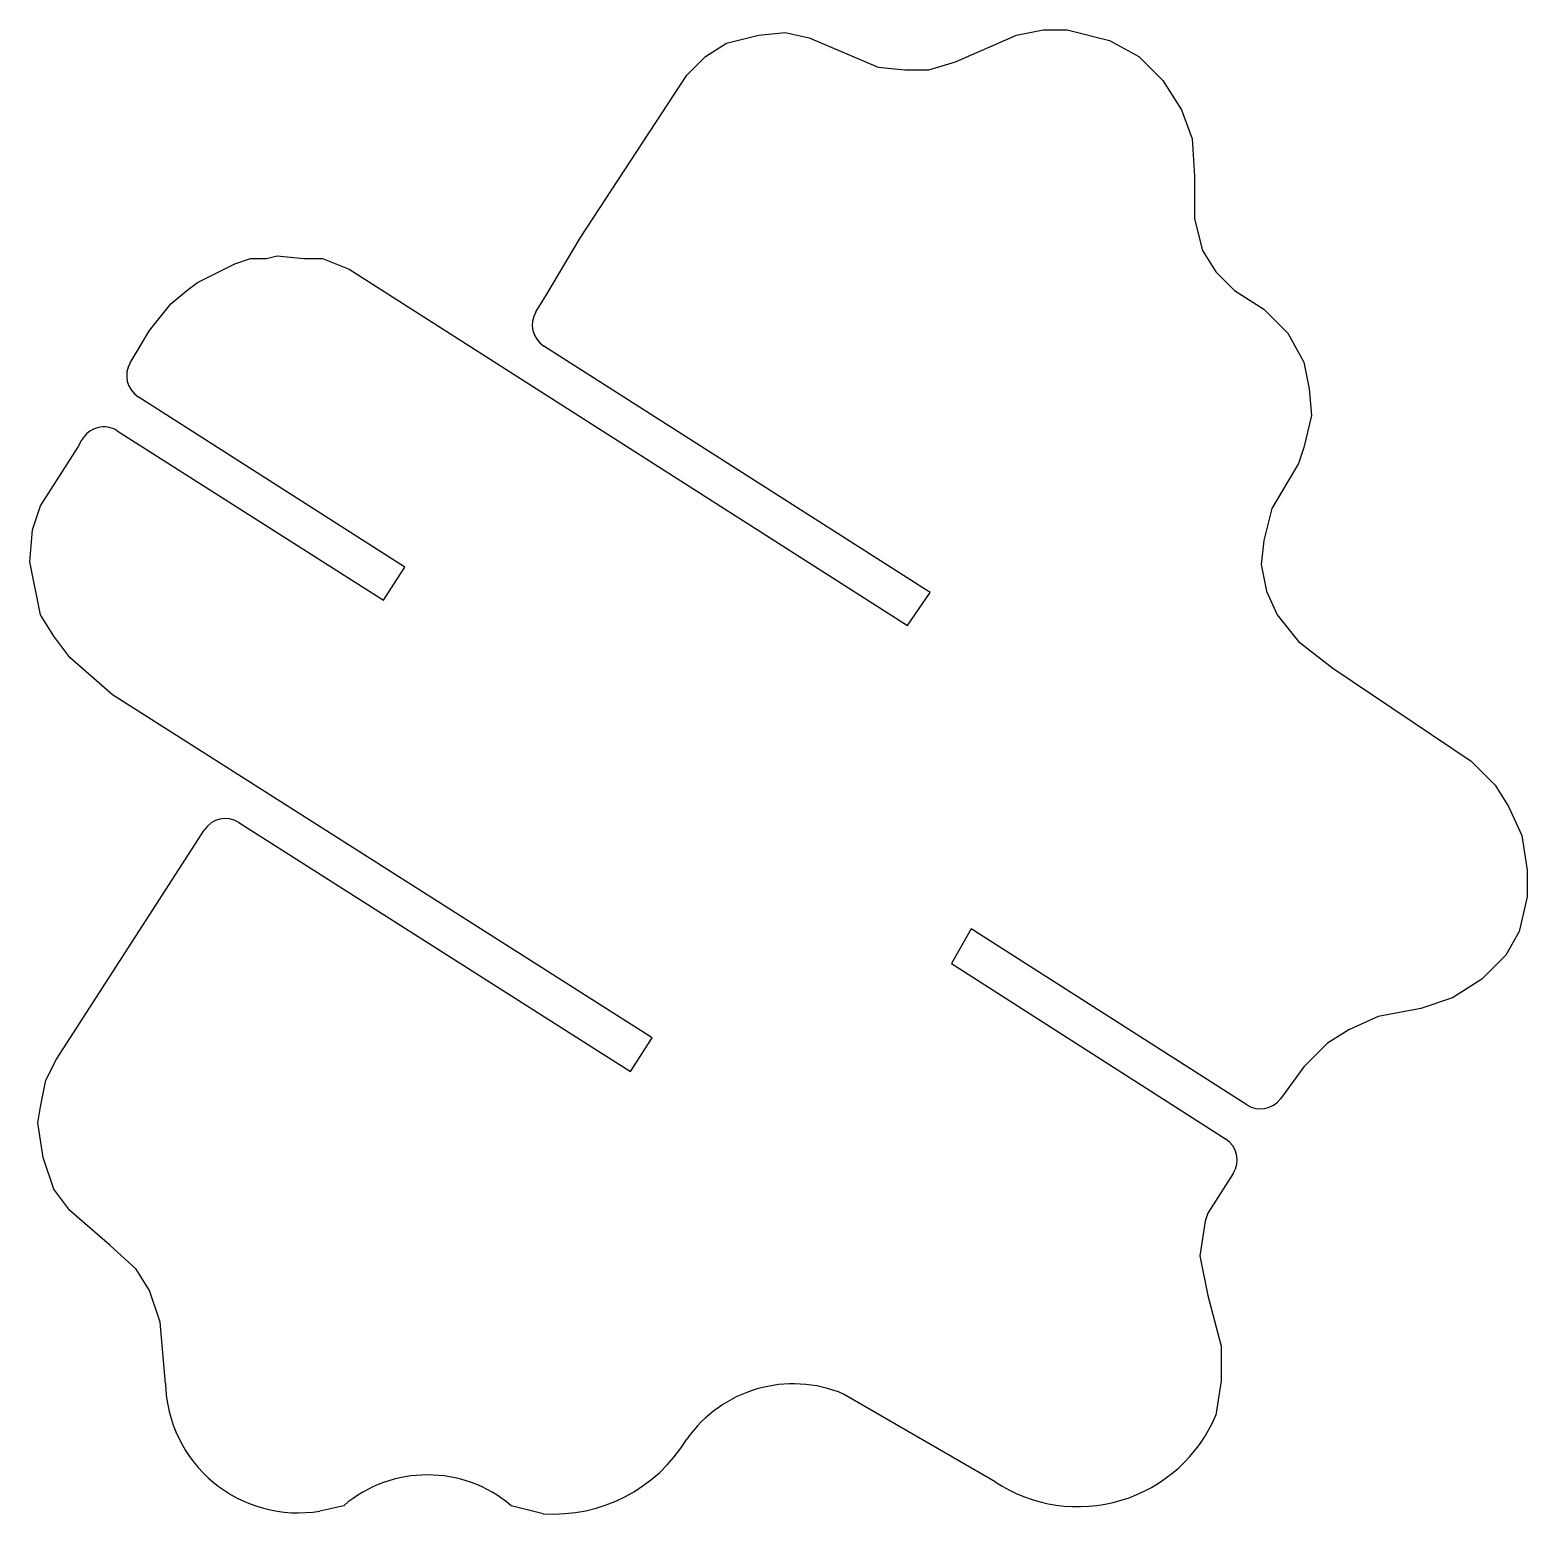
# Model space of a CAD drawing. Extents: x 0 to 59.8, y 0 to 59.3.
import ezdxf

# ---------------------------------------------------------------- set-up
doc = ezdxf.new("R2010")
doc.units = 0
doc.layers.add('WHITE', color=7, linetype='CONTINUOUS')

msp = doc.modelspace()

# ---------------------------------------------------------------- linework, layer by layer
at = {"layer": 'WHITE', "linetype": 'CONTINUOUS'}
for p, q in [((39.41875, 59.089043), (40.48125, 59.301543)), ((40.48125, 59.301543), (41.4375, 59.301543)), ((41.4375, 59.301543), (43.1375, 58.876543)), ((26.9875, 58.239043), (27.8375, 58.770293)), ((27.8375, 58.770293), (29.1125, 59.089043)), ((29.1125, 59.089043), (30.175, 59.195293)), ((30.175, 59.195293), (31.13125, 58.982793)), ((31.13125, 58.982793), (33.89375, 57.814043)), ((36.975, 58.026543), (39.41875, 59.089043)), ((43.1375, 58.876543), (44.30625, 58.239043)), ((26.24375, 57.495293), (26.9875, 58.239043)), ((35.9125, 57.707793), (36.975, 58.026543)), ((44.30625, 58.239043), (45.2625, 57.282793)), ((21.99375, 51.014043), (26.24375, 57.495293)), ((33.89375, 57.814043), (34.95625, 57.707793)), ((34.95625, 57.707793), (35.9125, 57.707793)), ((45.2625, 57.282793), (46.00625, 56.114043)), ((46.00625, 56.114043), (46.43125, 54.945293)), ((46.43125, 54.945293), (46.5375, 53.457793)), ((46.5375, 53.457793), (46.5375, 51.757793)), ((46.5375, 51.757793), (46.85625, 50.482793)), ((20.6125, 48.676543), (21.99375, 51.014043)), ((9.45625, 50.164043), (9.88125, 50.270293)), ((9.88125, 50.270293), (10.94375, 50.164043)), ((46.85625, 50.482793), (47.3875, 49.632793)), ((6.69375, 49.207793), (8.18125, 49.951543)), ((8.18125, 49.951543), (8.81875, 50.164043)), ((8.81875, 50.164043), (9.45625, 50.164043)), ((10.94375, 50.164043), (11.6875, 50.164043)), ((11.6875, 50.164043), (12.75, 49.739043)), ((12.75, 49.739043), (35.0625, 35.501543)), ((6.26875, 48.889043), (6.69375, 49.207793)), ((47.3875, 49.632793), (48.13125, 48.889043)), ((5.63125, 48.357793), (6.26875, 48.889043)), ((20.219392, 48.037742), (20.6125, 48.676543)), ((48.13125, 48.889043), (49.3, 48.145293)), ((4.78125, 47.295293), (5.63125, 48.357793)), ((49.3, 48.145293), (50.25625, 47.189043)), ((4.006485, 46.004018), (4.78125, 47.295293)), ((35.97388, 36.81798), (20.533136, 46.670645)), ((50.25625, 47.189043), (50.89375, 46.020293)), ((50.89375, 46.020293), (51.10625, 44.957793)), ((51.10625, 44.957793), (51.2125, 43.895293)), ((14.98125, 37.839043), (4.325589, 44.646826)), ((51.2125, 43.895293), (50.89375, 42.620293)), ((3.49041, 43.283766), (14.127809, 36.511468)), ((0.425, 40.282793), (1.9125, 42.620293)), ((1.9125, 42.620293), (2.075467, 42.919066)), ((50.89375, 42.620293), (50.68125, 41.982793)), ((50.68125, 41.982793), (49.61875, 40.176543)), ((0.10625, 39.326543), (0.425, 40.282793)), ((49.61875, 40.176543), (49.3, 38.901543)), ((0, 38.051543), (0.10625, 39.326543)), ((49.3, 38.901543), (49.19375, 37.945293)), ((0.425, 35.926543), (0, 38.051543)), ((14.127809, 36.511468), (14.98125, 37.839043)), ((49.19375, 37.945293), (49.40625, 36.882793)), ((35.0625, 35.501543), (35.97388, 36.81798)), ((49.40625, 36.882793), (49.83125, 35.926543)), ((0.95625, 35.076543), (0.425, 35.926543)), ((49.83125, 35.926543), (50.68125, 34.864043)), ((1.59375, 34.226543), (0.95625, 35.076543)), ((50.68125, 34.864043), (52.0625, 33.801543)), ((3.29375, 32.739043), (1.59375, 34.226543)), ((52.0625, 33.801543), (57.5875, 30.082793)), ((24.8625, 19.032793), (3.29375, 32.739043)), ((57.5875, 30.082793), (58.54375, 29.126543)), ((58.54375, 29.126543), (59.075, 28.276543)), ((59.075, 28.276543), (59.60625, 27.107793)), ((8.343747, 27.634205), (23.997276, 17.686889)), ((6.48125, 26.576543), (6.966232, 27.330959)), ((59.60625, 27.107793), (59.81875, 25.726543)), ((1.0625, 18.182793), (6.48125, 26.576543)), ((59.81875, 25.726543), (59.81875, 24.664043)), ((59.81875, 24.664043), (59.5, 23.282793)), ((37.6125, 23.389043), (36.817688, 21.998122)), ((48.624329, 16.34544), (37.6125, 23.389043)), ((59.5, 23.282793), (58.96875, 22.326543)), ((58.96875, 22.326543), (58.0125, 21.370293)), ((36.817688, 21.998122), (47.775465, 14.989143)), ((58.0125, 21.370293), (56.84375, 20.626543)), ((56.84375, 20.626543), (55.56875, 20.201543)), ((53.86875, 19.882793), (52.7, 19.351543)), ((55.56875, 20.201543), (53.86875, 19.882793)), ((52.7, 19.351543), (51.85, 18.820293)), ((23.997276, 17.686889), (24.8625, 19.032793)), ((51.85, 18.820293), (50.89375, 17.864043)), ((0.6375, 17.332793), (1.0625, 18.182793)), ((50.89375, 17.864043), (50.04375, 16.695293)), ((0.425, 16.270293), (0.6375, 17.332793)), ((0.31875, 15.632793), (0.425, 16.270293)), ((50.04375, 16.695293), (49.963168, 16.587849)), ((0.53125, 14.251543), (0.31875, 15.632793)), ((0.95625, 12.976543), (0.53125, 14.251543)), ((48.080291, 13.609856), (47.06875, 12.020293)), ((1.59375, 12.126543), (0.95625, 12.976543)), ((3.1875, 10.745293), (1.59375, 12.126543)), ((47.06875, 12.020293), (46.9625, 11.701543)), ((46.9625, 11.701543), (46.75, 10.320293)), ((4.25, 9.789043), (3.1875, 10.745293)), ((46.75, 10.320293), (47.06875, 8.726543)), ((4.78125, 8.939043), (4.25, 9.789043)), ((5.20625, 7.664043), (4.78125, 8.939043)), ((47.06875, 8.726543), (47.6, 6.707793)), ((5.41875, 5.220293), (5.20625, 7.664043)), ((47.6, 6.707793), (47.6, 5.326543)), ((38.56875, 1.289043), (32.5125, 4.795293)), ((47.6, 5.326543), (47.3875, 3.945293)), ((12.5375, 0.332793), (11.58125, 0.120293)), ((20.50625, 0.014043), (19.23125, 0.332793))]:
    msp.add_line(p, q, dxfattribs=at)
for centre, radius, start, end in [((21.07105, 47.513644), 1, 148.392498, 237.458246), ((4.863978, 45.489522), 1, 149.036243, 237.425943), ((2.953363, 42.440214), 1, 57.517137, 151.38954), ((7.80741, 26.790201), 1, 57.565348, 147.264774), ((49.163168, 17.187849), 1, -122.604593, -36.869898), ((47.236629, 14.146732), 1, -32.471192, 57.395592), ((10.71168, 5.342739), 5.294346, -178.674761, -80.546616), ((30.495413, 0.014522), 5.188874, 67.124305, 145.022843), ((41.873063, 6.285974), 5.990643, -123.475403, -22.999488), ((20.924243, 6.228002), 6.228002, -93.848307, -31.336542), ((15.884375, -3.598457), 5.162974, 49.590543, 130.409457)]:
    msp.add_arc(centre, radius, start, end, dxfattribs=at)

doc.saveas('drawing.dxf')
